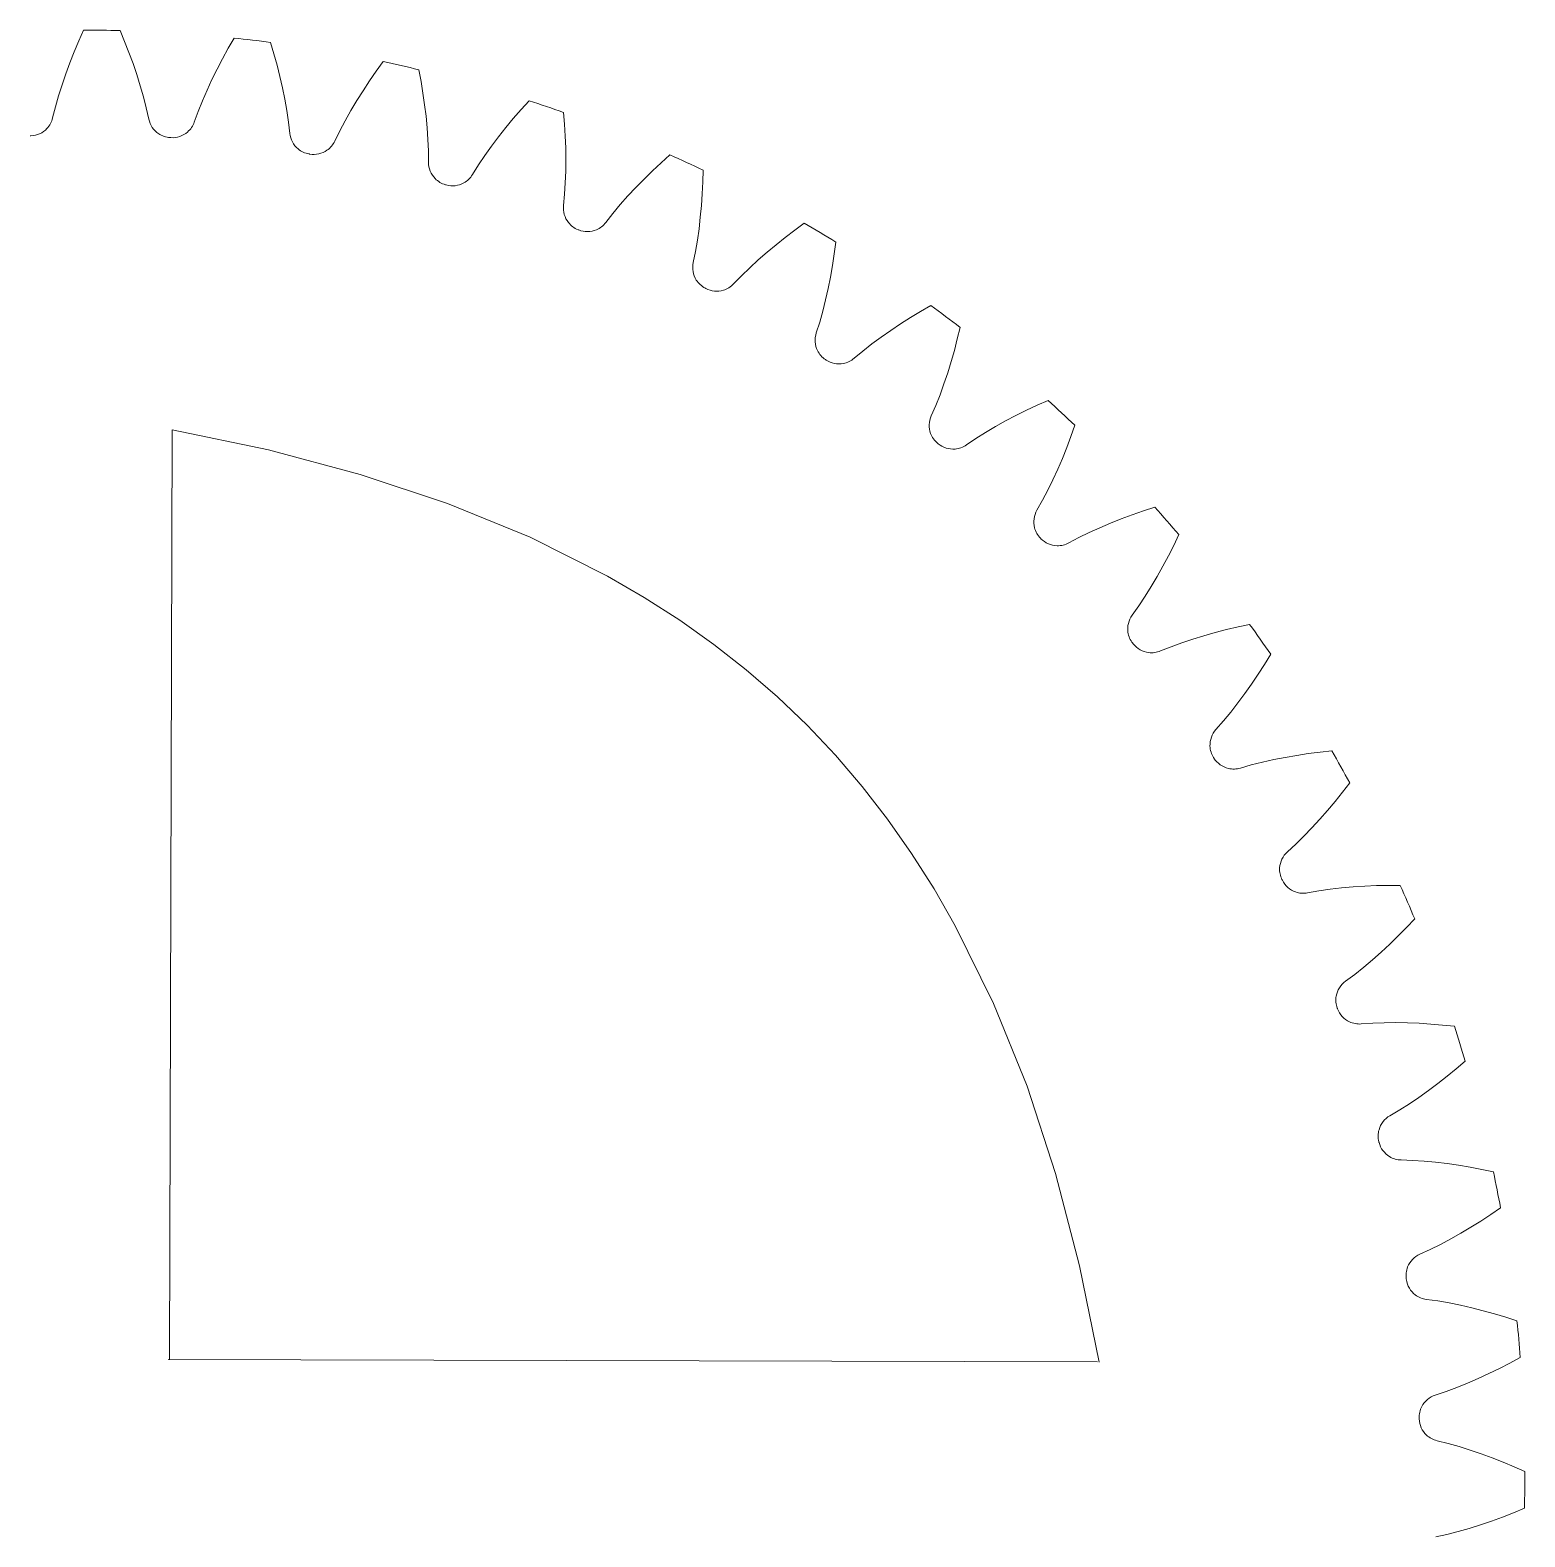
# Model space of a CAD drawing. Extents: x -180 to 228, y -304 to -8.
# Drawn here: x -119 to -67.6, y -118.4 to -66.6 of the extents above; entities that cross this region are included whole.
import ezdxf

# ---------------------------------------------------------------- set-up
doc = ezdxf.new("R2010")
doc.units = 0
doc.header["$MEASUREMENT"] = 0
doc.layers.add('Layer 1', color=7, linetype='Continuous')

# ---------------------------------------------------------------- blocks, each defined once
blk = doc.blocks.new('block 754')
at = {"layer": 'Layer 1', "color": 7, "lineweight": 9, "true_color": 0xffffff}
blk.add_lwpolyline([(-114.104, -80.386), (-110.792, -81.073), (-107.634, -81.914), (-104.634, -82.913), (-101.8, -84.075), (-99.139, -85.411), (-97.876, -86.146), (-96.659, -86.927), (-95.491, -87.756), (-94.371, -88.634), (-93.301, -89.561), (-92.28, -90.537), (-91.31, -91.563), (-90.389, -92.639), (-89.518, -93.764), (-88.695, -94.938), (-87.92, -96.159), (-87.192, -97.427), (-85.872, -100.096), (-84.724, -102.939), (-83.741, -105.945), (-82.916, -109.109), (-82.246, -112.427)], dxfattribs=at)
blk = doc.blocks.new('block 755')
at = {"layer": 'Layer 1', "color": 7, "lineweight": 9, "true_color": 0xffffff}
blk.add_lwpolyline([(-82.299, -112.415), (-114.24, -112.336)], dxfattribs=at)
blk = doc.blocks.new('block 756')
at = {"layer": 'Layer 1', "color": 7, "lineweight": 9, "true_color": 0xffffff}
blk.add_lwpolyline([(-114.186, -112.324), (-114.104, -80.386)], dxfattribs=at)
blk = doc.blocks.new('block 757')
at = {"layer": 'Layer 1', "color": 7, "lineweight": 9, "true_color": 0xffffff}
blk.add_open_spline([(-71.688, -109.589), (-71.689, -109.58), (-71.691, -109.571), (-71.692, -109.563)], degree=3, dxfattribs=at)
blk = doc.blocks.new('block 758')
at = {"layer": 'Layer 1', "color": 7, "lineweight": 9, "true_color": 0xffffff}
blk.add_open_spline([(-71.223, -108.716), (-71.318, -108.758), (-71.404, -108.818), (-71.476, -108.893), (-71.549, -108.968), (-71.606, -109.056), (-71.644, -109.153), (-71.67, -109.218), (-71.687, -109.285), (-71.695, -109.355), (-71.703, -109.424), (-71.702, -109.494), (-71.692, -109.563)], degree=3, knots=[0, 0, 0, 0, 1, 1, 1, 2, 2, 2, 3, 3, 3, 4, 4, 4, 4], dxfattribs=at)
blk = doc.blocks.new('block 759')
at = {"layer": 'Layer 1', "color": 7, "lineweight": 9, "true_color": 0xffffff}
blk.add_lwpolyline([(-71.223, -108.716), (-70.866, -108.552), (-70.513, -108.377), (-70.162, -108.191), (-69.814, -107.994), (-69.469, -107.788), (-69.127, -107.574), (-68.788, -107.351), (-68.452, -107.119)], dxfattribs=at)
blk = doc.blocks.new('block 760')
at = {"layer": 'Layer 1', "color": 7, "lineweight": 9, "true_color": 0xffffff}
blk.add_open_spline([(-68.452, -107.119), (-68.529, -106.708), (-68.61, -106.297), (-68.697, -105.888)], degree=3, dxfattribs=at)
blk = doc.blocks.new('block 761')
at = {"layer": 'Layer 1', "color": 7, "lineweight": 9, "true_color": 0xffffff}
blk.add_lwpolyline([(-71.869, -105.475), (-71.476, -105.489), (-71.082, -105.516), (-70.687, -105.554), (-70.291, -105.602), (-69.893, -105.659), (-69.495, -105.727), (-69.097, -105.803), (-68.697, -105.888)], dxfattribs=at)
blk = doc.blocks.new('block 762')
at = {"layer": 'Layer 1', "color": 7, "lineweight": 9, "true_color": 0xffffff}
blk.add_open_spline([(-72.626, -104.873), (-72.601, -104.973), (-72.556, -105.068), (-72.494, -105.152), (-72.432, -105.235), (-72.354, -105.306), (-72.265, -105.36), (-72.205, -105.396), (-72.141, -105.424), (-72.074, -105.443), (-72.007, -105.463), (-71.938, -105.473), (-71.869, -105.475)], degree=3, knots=[0, 0, 0, 0, 1, 1, 1, 2, 2, 2, 3, 3, 3, 4, 4, 4, 4], dxfattribs=at)
blk = doc.blocks.new('block 763')
at = {"layer": 'Layer 1', "color": 7, "lineweight": 9, "true_color": 0xffffff}
blk.add_open_spline([(-72.626, -104.873), (-72.628, -104.864), (-72.63, -104.856), (-72.633, -104.847)], degree=3, dxfattribs=at)
blk = doc.blocks.new('block 764')
at = {"layer": 'Layer 1', "color": 7, "lineweight": 9, "true_color": 0xffffff}
blk.add_open_spline([(-72.255, -103.956), (-72.345, -104.008), (-72.424, -104.077), (-72.488, -104.159), (-72.552, -104.241), (-72.6, -104.335), (-72.628, -104.435), (-72.647, -104.502), (-72.656, -104.571), (-72.657, -104.641), (-72.658, -104.71), (-72.65, -104.78), (-72.633, -104.847)], degree=3, knots=[0, 0, 0, 0, 1, 1, 1, 2, 2, 2, 3, 3, 3, 4, 4, 4, 4], dxfattribs=at)
blk = doc.blocks.new('block 765')
at = {"layer": 'Layer 1', "color": 7, "lineweight": 9, "true_color": 0xffffff}
blk.add_lwpolyline([(-72.255, -103.956), (-71.917, -103.756), (-71.584, -103.545), (-71.254, -103.323), (-70.929, -103.091), (-70.608, -102.85), (-70.29, -102.601), (-69.976, -102.344), (-69.666, -102.078)], dxfattribs=at)
blk = doc.blocks.new('block 766')
at = {"layer": 'Layer 1', "color": 7, "lineweight": 9, "true_color": 0xffffff}
blk.add_open_spline([(-69.666, -102.078), (-69.785, -101.677), (-69.909, -101.278), (-70.039, -100.88)], degree=3, dxfattribs=at)
blk = doc.blocks.new('block 767')
at = {"layer": 'Layer 1', "color": 7, "lineweight": 9, "true_color": 0xffffff}
blk.add_lwpolyline([(-73.236, -100.8), (-72.844, -100.774), (-72.45, -100.759), (-72.052, -100.755), (-71.653, -100.761), (-71.252, -100.777), (-70.849, -100.803), (-70.445, -100.837), (-70.039, -100.88)], dxfattribs=at)
blk = doc.blocks.new('block 768')
at = {"layer": 'Layer 1', "color": 7, "lineweight": 9, "true_color": 0xffffff}
blk.add_open_spline([(-74.052, -100.281), (-74.016, -100.378), (-73.961, -100.468), (-73.891, -100.544), (-73.821, -100.621), (-73.736, -100.683), (-73.642, -100.727), (-73.579, -100.757), (-73.512, -100.778), (-73.444, -100.79), (-73.375, -100.803), (-73.305, -100.806), (-73.236, -100.8)], degree=3, knots=[0, 0, 0, 0, 1, 1, 1, 2, 2, 2, 3, 3, 3, 4, 4, 4, 4], dxfattribs=at)
blk = doc.blocks.new('block 769')
at = {"layer": 'Layer 1', "color": 7, "lineweight": 9, "true_color": 0xffffff}
blk.add_open_spline([(-74.052, -100.281), (-74.055, -100.272), (-74.058, -100.264), (-74.061, -100.256)], degree=3, dxfattribs=at)
blk = doc.blocks.new('block 770')
at = {"layer": 'Layer 1', "color": 7, "lineweight": 9, "true_color": 0xffffff}
blk.add_open_spline([(-73.778, -99.33), (-73.863, -99.391), (-73.935, -99.468), (-73.99, -99.556), (-74.045, -99.644), (-74.082, -99.743), (-74.099, -99.845), (-74.111, -99.914), (-74.114, -99.984), (-74.107, -100.053), (-74.101, -100.122), (-74.085, -100.191), (-74.061, -100.256)], degree=3, knots=[0, 0, 0, 0, 1, 1, 1, 2, 2, 2, 3, 3, 3, 4, 4, 4, 4], dxfattribs=at)
blk = doc.blocks.new('block 771')
at = {"layer": 'Layer 1', "color": 7, "lineweight": 9, "true_color": 0xffffff}
blk.add_lwpolyline([(-73.778, -99.33), (-73.464, -99.096), (-73.154, -98.851), (-72.85, -98.596), (-72.551, -98.331), (-72.256, -98.058), (-71.966, -97.777), (-71.681, -97.489), (-71.4, -97.192)], dxfattribs=at)
blk = doc.blocks.new('block 772')
at = {"layer": 'Layer 1', "color": 7, "lineweight": 9, "true_color": 0xffffff}
blk.add_open_spline([(-71.4, -97.192), (-71.561, -96.806), (-71.726, -96.421), (-71.896, -96.039)], degree=3, dxfattribs=at)
blk = doc.blocks.new('block 773')
at = {"layer": 'Layer 1', "color": 7, "lineweight": 9, "true_color": 0xffffff}
blk.add_lwpolyline([(-75.084, -96.294), (-74.697, -96.227), (-74.306, -96.171), (-73.912, -96.126), (-73.514, -96.09), (-73.113, -96.064), (-72.71, -96.047), (-72.304, -96.039), (-71.896, -96.039)], dxfattribs=at)
blk = doc.blocks.new('block 774')
at = {"layer": 'Layer 1', "color": 7, "lineweight": 9, "true_color": 0xffffff}
blk.add_open_spline([(-75.95, -95.863), (-75.904, -95.956), (-75.84, -96.039), (-75.762, -96.108), (-75.684, -96.177), (-75.594, -96.23), (-75.495, -96.264), (-75.43, -96.287), (-75.361, -96.301), (-75.292, -96.306), (-75.222, -96.311), (-75.152, -96.307), (-75.084, -96.294)], degree=3, knots=[0, 0, 0, 0, 1, 1, 1, 2, 2, 2, 3, 3, 3, 4, 4, 4, 4], dxfattribs=at)
blk = doc.blocks.new('block 775')
at = {"layer": 'Layer 1', "color": 7, "lineweight": 9, "true_color": 0xffffff}
blk.add_open_spline([(-75.95, -95.863), (-75.954, -95.855), (-75.958, -95.847), (-75.962, -95.839)], degree=3, dxfattribs=at)
blk = doc.blocks.new('block 776')
at = {"layer": 'Layer 1', "color": 7, "lineweight": 9, "true_color": 0xffffff}
blk.add_open_spline([(-75.777, -94.889), (-75.855, -94.958), (-75.918, -95.042), (-75.964, -95.136), (-76.009, -95.229), (-76.036, -95.331), (-76.043, -95.435), (-76.047, -95.504), (-76.042, -95.574), (-76.029, -95.642), (-76.015, -95.71), (-75.993, -95.777), (-75.962, -95.839)], degree=3, knots=[0, 0, 0, 0, 1, 1, 1, 2, 2, 2, 3, 3, 3, 4, 4, 4, 4], dxfattribs=at)
blk = doc.blocks.new('block 777')
at = {"layer": 'Layer 1', "color": 7, "lineweight": 9, "true_color": 0xffffff}
blk.add_lwpolyline([(-75.777, -94.889), (-75.489, -94.623), (-75.207, -94.347), (-74.931, -94.061), (-74.661, -93.767), (-74.396, -93.465), (-74.137, -93.155), (-73.884, -92.838), (-73.636, -92.514)], dxfattribs=at)
blk = doc.blocks.new('block 778')
at = {"layer": 'Layer 1', "color": 7, "lineweight": 9, "true_color": 0xffffff}
blk.add_open_spline([(-73.636, -92.514), (-73.836, -92.146), (-74.04, -91.781), (-74.249, -91.419)], degree=3, dxfattribs=at)
blk = doc.blocks.new('block 779')
at = {"layer": 'Layer 1', "color": 7, "lineweight": 9, "true_color": 0xffffff}
blk.add_lwpolyline([(-77.393, -92.006), (-77.016, -91.899), (-76.633, -91.802), (-76.245, -91.716), (-75.853, -91.639), (-75.457, -91.571), (-75.058, -91.512), (-74.655, -91.462), (-74.249, -91.419)], dxfattribs=at)
blk = doc.blocks.new('block 780')
at = {"layer": 'Layer 1', "color": 7, "lineweight": 9, "true_color": 0xffffff}
blk.add_open_spline([(-78.3, -91.667), (-78.244, -91.755), (-78.172, -91.832), (-78.087, -91.892), (-78.002, -91.952), (-77.907, -91.995), (-77.805, -92.019), (-77.738, -92.035), (-77.668, -92.042), (-77.598, -92.04), (-77.529, -92.037), (-77.46, -92.026), (-77.393, -92.006)], degree=3, knots=[0, 0, 0, 0, 1, 1, 1, 2, 2, 2, 3, 3, 3, 4, 4, 4, 4], dxfattribs=at)
blk = doc.blocks.new('block 781')
at = {"layer": 'Layer 1', "color": 7, "lineweight": 9, "true_color": 0xffffff}
blk.add_open_spline([(-78.3, -91.667), (-78.304, -91.66), (-78.309, -91.653), (-78.314, -91.645)], degree=3, dxfattribs=at)
blk = doc.blocks.new('block 782')
at = {"layer": 'Layer 1', "color": 7, "lineweight": 9, "true_color": 0xffffff}
blk.add_open_spline([(-78.23, -90.681), (-78.299, -90.758), (-78.354, -90.848), (-78.389, -90.946), (-78.425, -91.044), (-78.441, -91.148), (-78.436, -91.251), (-78.434, -91.321), (-78.422, -91.39), (-78.401, -91.456), (-78.38, -91.523), (-78.351, -91.586), (-78.314, -91.645)], degree=3, knots=[0, 0, 0, 0, 1, 1, 1, 2, 2, 2, 3, 3, 3, 4, 4, 4, 4], dxfattribs=at)
blk = doc.blocks.new('block 783')
at = {"layer": 'Layer 1', "color": 7, "lineweight": 9, "true_color": 0xffffff}
blk.add_lwpolyline([(-78.23, -90.681), (-77.97, -90.386), (-77.719, -90.082), (-77.474, -89.769), (-77.236, -89.449), (-77.005, -89.12), (-76.78, -88.785), (-76.561, -88.443), (-76.348, -88.095)], dxfattribs=at)
blk = doc.blocks.new('block 784')
at = {"layer": 'Layer 1', "color": 7, "lineweight": 9, "true_color": 0xffffff}
blk.add_open_spline([(-76.348, -88.095), (-76.585, -87.751), (-76.827, -87.409), (-77.073, -87.07)], degree=3, dxfattribs=at)
blk = doc.blocks.new('block 785')
at = {"layer": 'Layer 1', "color": 7, "lineweight": 9, "true_color": 0xffffff}
blk.add_lwpolyline([(-80.138, -87.983), (-79.774, -87.836), (-79.403, -87.701), (-79.026, -87.574), (-78.645, -87.457), (-78.258, -87.348), (-77.867, -87.248), (-77.472, -87.155), (-77.073, -87.07)], dxfattribs=at)
blk = doc.blocks.new('block 786')
at = {"layer": 'Layer 1', "color": 7, "lineweight": 9, "true_color": 0xffffff}
blk.add_open_spline([(-81.075, -87.741), (-81.01, -87.822), (-80.931, -87.891), (-80.84, -87.942), (-80.749, -87.993), (-80.65, -88.026), (-80.546, -88.039), (-80.477, -88.047), (-80.407, -88.047), (-80.338, -88.038), (-80.27, -88.028), (-80.202, -88.01), (-80.138, -87.983)], degree=3, knots=[0, 0, 0, 0, 1, 1, 1, 2, 2, 2, 3, 3, 3, 4, 4, 4, 4], dxfattribs=at)
blk = doc.blocks.new('block 787')
at = {"layer": 'Layer 1', "color": 7, "lineweight": 9, "true_color": 0xffffff}
blk.add_open_spline([(-81.075, -87.741), (-81.08, -87.734), (-81.086, -87.727), (-81.091, -87.72)], degree=3, dxfattribs=at)
blk = doc.blocks.new('block 788')
at = {"layer": 'Layer 1', "color": 7, "lineweight": 9, "true_color": 0xffffff}
blk.add_open_spline([(-81.108, -86.753), (-81.17, -86.836), (-81.214, -86.932), (-81.239, -87.033), (-81.264, -87.134), (-81.269, -87.238), (-81.254, -87.341), (-81.244, -87.41), (-81.225, -87.478), (-81.198, -87.541), (-81.17, -87.605), (-81.134, -87.665), (-81.091, -87.72)], degree=3, knots=[0, 0, 0, 0, 1, 1, 1, 2, 2, 2, 3, 3, 3, 4, 4, 4, 4], dxfattribs=at)
blk = doc.blocks.new('block 789')
at = {"layer": 'Layer 1', "color": 7, "lineweight": 9, "true_color": 0xffffff}
blk.add_lwpolyline([(-81.108, -86.753), (-80.881, -86.432), (-80.663, -86.104), (-80.452, -85.767), (-80.249, -85.423), (-80.053, -85.072), (-79.864, -84.715), (-79.682, -84.353), (-79.507, -83.984)], dxfattribs=at)
blk = doc.blocks.new('block 790')
at = {"layer": 'Layer 1', "color": 7, "lineweight": 9, "true_color": 0xffffff}
blk.add_open_spline([(-79.507, -83.984), (-79.779, -83.666), (-80.055, -83.352), (-80.335, -83.041)], degree=3, dxfattribs=at)
blk = doc.blocks.new('block 791')
at = {"layer": 'Layer 1', "color": 7, "lineweight": 9, "true_color": 0xffffff}
blk.add_lwpolyline([(-83.288, -84.268), (-82.941, -84.085), (-82.587, -83.911), (-82.225, -83.746), (-81.858, -83.589), (-81.485, -83.441), (-81.107, -83.3), (-80.723, -83.167), (-80.335, -83.041)], dxfattribs=at)
blk = doc.blocks.new('block 792')
at = {"layer": 'Layer 1', "color": 7, "lineweight": 9, "true_color": 0xffffff}
blk.add_open_spline([(-84.245, -84.126), (-84.173, -84.2), (-84.086, -84.26), (-83.991, -84.301), (-83.895, -84.343), (-83.793, -84.365), (-83.689, -84.367), (-83.619, -84.368), (-83.549, -84.361), (-83.482, -84.344), (-83.414, -84.327), (-83.349, -84.302), (-83.288, -84.268)], degree=3, knots=[0, 0, 0, 0, 1, 1, 1, 2, 2, 2, 3, 3, 3, 4, 4, 4, 4], dxfattribs=at)
blk = doc.blocks.new('block 793')
at = {"layer": 'Layer 1', "color": 7, "lineweight": 9, "true_color": 0xffffff}
blk.add_open_spline([(-84.245, -84.126), (-84.251, -84.119), (-84.257, -84.113), (-84.263, -84.107)], degree=3, dxfattribs=at)
blk = doc.blocks.new('block 794')
at = {"layer": 'Layer 1', "color": 7, "lineweight": 9, "true_color": 0xffffff}
blk.add_open_spline([(-84.382, -83.146), (-84.434, -83.236), (-84.468, -83.335), (-84.483, -83.439), (-84.497, -83.542), (-84.491, -83.646), (-84.465, -83.747), (-84.448, -83.815), (-84.422, -83.88), (-84.388, -83.94), (-84.354, -84.001), (-84.312, -84.057), (-84.263, -84.107)], degree=3, knots=[0, 0, 0, 0, 1, 1, 1, 2, 2, 2, 3, 3, 3, 4, 4, 4, 4], dxfattribs=at)
blk = doc.blocks.new('block 795')
at = {"layer": 'Layer 1', "color": 7, "lineweight": 9, "true_color": 0xffffff}
blk.add_lwpolyline([(-84.382, -83.146), (-84.189, -82.804), (-84.006, -82.454), (-83.832, -82.097), (-83.666, -81.734), (-83.508, -81.365), (-83.358, -80.99), (-83.215, -80.611), (-83.079, -80.226)], dxfattribs=at)
blk = doc.blocks.new('block 796')
at = {"layer": 'Layer 1', "color": 7, "lineweight": 9, "true_color": 0xffffff}
blk.add_open_spline([(-83.079, -80.226), (-83.382, -79.938), (-83.69, -79.654), (-84.001, -79.374)], degree=3, dxfattribs=at)
blk = doc.blocks.new('block 797')
at = {"layer": 'Layer 1', "color": 7, "lineweight": 9, "true_color": 0xffffff}
blk.add_lwpolyline([(-86.809, -80.904), (-86.483, -80.685), (-86.149, -80.475), (-85.807, -80.273), (-85.458, -80.079), (-85.103, -79.892), (-84.741, -79.712), (-84.374, -79.54), (-84.001, -79.374)], dxfattribs=at)
blk = doc.blocks.new('block 798')
at = {"layer": 'Layer 1', "color": 7, "lineweight": 9, "true_color": 0xffffff}
blk.add_open_spline([(-87.776, -80.862), (-87.696, -80.928), (-87.604, -80.978), (-87.505, -81.01), (-87.405, -81.041), (-87.301, -81.052), (-87.197, -81.043), (-87.128, -81.038), (-87.06, -81.023), (-86.994, -80.999), (-86.929, -80.975), (-86.867, -80.943), (-86.809, -80.904)], degree=3, knots=[0, 0, 0, 0, 1, 1, 1, 2, 2, 2, 3, 3, 3, 4, 4, 4, 4], dxfattribs=at)
blk = doc.blocks.new('block 799')
at = {"layer": 'Layer 1', "color": 7, "lineweight": 9, "true_color": 0xffffff}
blk.add_open_spline([(-87.776, -80.862), (-87.783, -80.856), (-87.79, -80.851), (-87.796, -80.845)], degree=3, dxfattribs=at)
blk = doc.blocks.new('block 800')
at = {"layer": 'Layer 1', "color": 7, "lineweight": 9, "true_color": 0xffffff}
blk.add_open_spline([(-88.014, -79.902), (-88.057, -79.997), (-88.081, -80.099), (-88.084, -80.203), (-88.088, -80.307), (-88.071, -80.411), (-88.035, -80.508), (-88.011, -80.574), (-87.978, -80.636), (-87.938, -80.692), (-87.897, -80.749), (-87.85, -80.8), (-87.796, -80.845)], degree=3, knots=[0, 0, 0, 0, 1, 1, 1, 2, 2, 2, 3, 3, 3, 4, 4, 4, 4], dxfattribs=at)
blk = doc.blocks.new('block 801')
at = {"layer": 'Layer 1', "color": 7, "lineweight": 9, "true_color": 0xffffff}
blk.add_lwpolyline([(-88.014, -79.902), (-87.859, -79.542), (-87.713, -79.175), (-87.577, -78.802), (-87.45, -78.423), (-87.332, -78.039), (-87.221, -77.651), (-87.119, -77.258), (-87.024, -76.861)], dxfattribs=at)
blk = doc.blocks.new('block 802')
at = {"layer": 'Layer 1', "color": 7, "lineweight": 9, "true_color": 0xffffff}
blk.add_open_spline([(-87.024, -76.861), (-87.356, -76.607), (-87.691, -76.356), (-88.03, -76.11)], degree=3, dxfattribs=at)
blk = doc.blocks.new('block 803')
at = {"layer": 'Layer 1', "color": 7, "lineweight": 9, "true_color": 0xffffff}
blk.add_lwpolyline([(-90.663, -77.925), (-90.362, -77.674), (-90.051, -77.43), (-89.732, -77.193), (-89.405, -76.964), (-89.071, -76.741), (-88.731, -76.525), (-88.383, -76.314), (-88.03, -76.11)], dxfattribs=at)
blk = doc.blocks.new('block 804')
at = {"layer": 'Layer 1', "color": 7, "lineweight": 9, "true_color": 0xffffff}
blk.add_open_spline([(-91.629, -77.985), (-91.542, -78.043), (-91.445, -78.083), (-91.343, -78.104), (-91.241, -78.124), (-91.136, -78.125), (-91.034, -78.105), (-90.966, -78.092), (-90.899, -78.07), (-90.837, -78.04), (-90.774, -78.009), (-90.716, -77.971), (-90.663, -77.925)], degree=3, knots=[0, 0, 0, 0, 1, 1, 1, 2, 2, 2, 3, 3, 3, 4, 4, 4, 4], dxfattribs=at)
blk = doc.blocks.new('block 805')
at = {"layer": 'Layer 1', "color": 7, "lineweight": 9, "true_color": 0xffffff}
blk.add_open_spline([(-91.629, -77.985), (-91.636, -77.98), (-91.643, -77.975), (-91.651, -77.97)], degree=3, dxfattribs=at)
blk = doc.blocks.new('block 806')
at = {"layer": 'Layer 1', "color": 7, "lineweight": 9, "true_color": 0xffffff}
blk.add_open_spline([(-91.966, -77.055), (-91.998, -77.154), (-92.011, -77.258), (-92.004, -77.362), (-91.997, -77.466), (-91.969, -77.567), (-91.923, -77.66), (-91.892, -77.723), (-91.853, -77.781), (-91.807, -77.833), (-91.761, -77.885), (-91.709, -77.932), (-91.651, -77.97)], degree=3, knots=[0, 0, 0, 0, 1, 1, 1, 2, 2, 2, 3, 3, 3, 4, 4, 4, 4], dxfattribs=at)
blk = doc.blocks.new('block 807')
at = {"layer": 'Layer 1', "color": 7, "lineweight": 9, "true_color": 0xffffff}
blk.add_lwpolyline([(-91.966, -77.055), (-91.849, -76.681), (-91.743, -76.3), (-91.647, -75.915), (-91.56, -75.525), (-91.482, -75.131), (-91.413, -74.734), (-91.352, -74.332), (-91.299, -73.928)], dxfattribs=at)
blk = doc.blocks.new('block 808')
at = {"layer": 'Layer 1', "color": 7, "lineweight": 9, "true_color": 0xffffff}
blk.add_open_spline([(-91.299, -73.928), (-91.656, -73.709), (-92.015, -73.495), (-92.378, -73.286)], degree=3, dxfattribs=at)
blk = doc.blocks.new('block 809')
at = {"layer": 'Layer 1', "color": 7, "lineweight": 9, "true_color": 0xffffff}
blk.add_lwpolyline([(-94.807, -75.366), (-94.533, -75.085), (-94.25, -74.81), (-93.958, -74.541), (-93.657, -74.279), (-93.348, -74.022), (-93.031, -73.771), (-92.708, -73.526), (-92.378, -73.286)], dxfattribs=at)
blk = doc.blocks.new('block 810')
at = {"layer": 'Layer 1', "color": 7, "lineweight": 9, "true_color": 0xffffff}
blk.add_open_spline([(-95.761, -75.526), (-95.669, -75.575), (-95.568, -75.605), (-95.465, -75.615), (-95.361, -75.624), (-95.257, -75.614), (-95.157, -75.584), (-95.091, -75.564), (-95.027, -75.535), (-94.968, -75.498), (-94.909, -75.461), (-94.855, -75.417), (-94.807, -75.366)], degree=3, knots=[0, 0, 0, 0, 1, 1, 1, 2, 2, 2, 3, 3, 3, 4, 4, 4, 4], dxfattribs=at)
blk = doc.blocks.new('block 811')
at = {"layer": 'Layer 1', "color": 7, "lineweight": 9, "true_color": 0xffffff}
blk.add_open_spline([(-95.761, -75.526), (-95.769, -75.522), (-95.777, -75.518), (-95.784, -75.514)], degree=3, dxfattribs=at)
blk = doc.blocks.new('block 812')
at = {"layer": 'Layer 1', "color": 7, "lineweight": 9, "true_color": 0xffffff}
blk.add_open_spline([(-96.194, -74.637), (-96.216, -74.739), (-96.218, -74.844), (-96.199, -74.946), (-96.181, -75.049), (-96.143, -75.147), (-96.088, -75.235), (-96.05, -75.293), (-96.006, -75.347), (-95.954, -75.394), (-95.903, -75.441), (-95.846, -75.482), (-95.784, -75.514)], degree=3, knots=[0, 0, 0, 0, 1, 1, 1, 2, 2, 2, 3, 3, 3, 4, 4, 4, 4], dxfattribs=at)
blk = doc.blocks.new('block 813')
at = {"layer": 'Layer 1', "color": 7, "lineweight": 9, "true_color": 0xffffff}
blk.add_lwpolyline([(-96.194, -74.637), (-96.116, -74.252), (-96.051, -73.863), (-95.995, -73.47), (-95.95, -73.073), (-95.913, -72.673), (-95.886, -72.27), (-95.867, -71.865), (-95.857, -71.457)], dxfattribs=at)
blk = doc.blocks.new('block 814')
at = {"layer": 'Layer 1', "color": 7, "lineweight": 9, "true_color": 0xffffff}
blk.add_open_spline([(-95.857, -71.457), (-96.235, -71.277), (-96.615, -71.102), (-96.997, -70.932)], degree=3, dxfattribs=at)
blk = doc.blocks.new('block 815')
at = {"layer": 'Layer 1', "color": 7, "lineweight": 9, "true_color": 0xffffff}
blk.add_lwpolyline([(-99.195, -73.254), (-98.953, -72.946), (-98.7, -72.643), (-98.437, -72.345), (-98.165, -72.052), (-97.885, -71.765), (-97.597, -71.482), (-97.3, -71.205), (-96.997, -70.932)], dxfattribs=at)
blk = doc.blocks.new('block 816')
at = {"layer": 'Layer 1', "color": 7, "lineweight": 9, "true_color": 0xffffff}
blk.add_open_spline([(-100.128, -73.513), (-100.031, -73.552), (-99.928, -73.571), (-99.824, -73.57), (-99.72, -73.569), (-99.617, -73.548), (-99.521, -73.507), (-99.457, -73.48), (-99.397, -73.445), (-99.342, -73.402), (-99.287, -73.359), (-99.238, -73.31), (-99.195, -73.254)], degree=3, knots=[0, 0, 0, 0, 1, 1, 1, 2, 2, 2, 3, 3, 3, 4, 4, 4, 4], dxfattribs=at)
blk = doc.blocks.new('block 817')
at = {"layer": 'Layer 1', "color": 7, "lineweight": 9, "true_color": 0xffffff}
blk.add_open_spline([(-100.128, -73.513), (-100.136, -73.51), (-100.144, -73.507), (-100.152, -73.504)], degree=3, dxfattribs=at)
blk = doc.blocks.new('block 818')
at = {"layer": 'Layer 1', "color": 7, "lineweight": 9, "true_color": 0xffffff}
blk.add_open_spline([(-100.651, -72.674), (-100.662, -72.778), (-100.653, -72.882), (-100.624, -72.982), (-100.596, -73.082), (-100.548, -73.176), (-100.483, -73.257), (-100.44, -73.312), (-100.39, -73.361), (-100.334, -73.402), (-100.278, -73.444), (-100.217, -73.478), (-100.152, -73.504)], degree=3, knots=[0, 0, 0, 0, 1, 1, 1, 2, 2, 2, 3, 3, 3, 4, 4, 4, 4], dxfattribs=at)
blk = doc.blocks.new('block 819')
at = {"layer": 'Layer 1', "color": 7, "lineweight": 9, "true_color": 0xffffff}
blk.add_lwpolyline([(-100.651, -72.674), (-100.614, -72.283), (-100.589, -71.889), (-100.575, -71.492), (-100.572, -71.093), (-100.577, -70.692), (-100.592, -70.288), (-100.616, -69.883), (-100.648, -69.476)], dxfattribs=at)
blk = doc.blocks.new('block 820')
at = {"layer": 'Layer 1', "color": 7, "lineweight": 9, "true_color": 0xffffff}
blk.add_open_spline([(-100.648, -69.476), (-101.043, -69.337), (-101.439, -69.202), (-101.837, -69.073)], degree=3, dxfattribs=at)
blk = doc.blocks.new('block 821')
at = {"layer": 'Layer 1', "color": 7, "lineweight": 9, "true_color": 0xffffff}
blk.add_lwpolyline([(-103.781, -71.613), (-103.572, -71.28), (-103.352, -70.952), (-103.122, -70.629), (-102.882, -70.31), (-102.633, -69.995), (-102.376, -69.683), (-102.11, -69.376), (-101.837, -69.073)], dxfattribs=at)
blk = doc.blocks.new('block 822')
at = {"layer": 'Layer 1', "color": 7, "lineweight": 9, "true_color": 0xffffff}
blk.add_open_spline([(-104.681, -71.968), (-104.581, -71.996), (-104.476, -72.004), (-104.373, -71.992), (-104.27, -71.981), (-104.169, -71.949), (-104.078, -71.898), (-104.017, -71.865), (-103.961, -71.823), (-103.911, -71.775), (-103.861, -71.727), (-103.817, -71.672), (-103.781, -71.613)], degree=3, knots=[0, 0, 0, 0, 1, 1, 1, 2, 2, 2, 3, 3, 3, 4, 4, 4, 4], dxfattribs=at)
blk = doc.blocks.new('block 823')
at = {"layer": 'Layer 1', "color": 7, "lineweight": 9, "true_color": 0xffffff}
blk.add_open_spline([(-104.681, -71.968), (-104.689, -71.965), (-104.698, -71.963), (-104.706, -71.961)], degree=3, dxfattribs=at)
blk = doc.blocks.new('block 824')
at = {"layer": 'Layer 1', "color": 7, "lineweight": 9, "true_color": 0xffffff}
blk.add_open_spline([(-105.289, -71.188), (-105.289, -71.292), (-105.269, -71.395), (-105.23, -71.491), (-105.191, -71.588), (-105.134, -71.676), (-105.061, -71.75), (-105.012, -71.8), (-104.957, -71.843), (-104.897, -71.879), (-104.838, -71.914), (-104.773, -71.942), (-104.706, -71.961)], degree=3, knots=[0, 0, 0, 0, 1, 1, 1, 2, 2, 2, 3, 3, 3, 4, 4, 4, 4], dxfattribs=at)
blk = doc.blocks.new('block 825')
at = {"layer": 'Layer 1', "color": 7, "lineweight": 9, "true_color": 0xffffff}
blk.add_lwpolyline([(-105.289, -71.188), (-105.293, -70.795), (-105.31, -70.401), (-105.337, -70.005), (-105.375, -69.607), (-105.423, -69.209), (-105.48, -68.809), (-105.546, -68.408), (-105.621, -68.007)], dxfattribs=at)
blk = doc.blocks.new('block 826')
at = {"layer": 'Layer 1', "color": 7, "lineweight": 9, "true_color": 0xffffff}
blk.add_open_spline([(-105.621, -68.007), (-106.028, -67.91), (-106.436, -67.817), (-106.845, -67.73)], degree=3, dxfattribs=at)
blk = doc.blocks.new('block 827')
at = {"layer": 'Layer 1', "color": 7, "lineweight": 9, "true_color": 0xffffff}
blk.add_lwpolyline([(-108.513, -70.459), (-108.34, -70.107), (-108.155, -69.758), (-107.96, -69.412), (-107.755, -69.07), (-107.54, -68.73), (-107.317, -68.394), (-107.085, -68.06), (-106.845, -67.73)], dxfattribs=at)
blk = doc.blocks.new('block 828')
at = {"layer": 'Layer 1', "color": 7, "lineweight": 9, "true_color": 0xffffff}
blk.add_open_spline([(-109.371, -70.907), (-109.268, -70.924), (-109.163, -70.922), (-109.062, -70.899), (-108.96, -70.876), (-108.864, -70.834), (-108.779, -70.775), (-108.722, -70.735), (-108.67, -70.688), (-108.625, -70.634), (-108.58, -70.581), (-108.542, -70.522), (-108.513, -70.459)], degree=3, knots=[0, 0, 0, 0, 1, 1, 1, 2, 2, 2, 3, 3, 3, 4, 4, 4, 4], dxfattribs=at)
blk = doc.blocks.new('block 829')
at = {"layer": 'Layer 1', "color": 7, "lineweight": 9, "true_color": 0xffffff}
blk.add_open_spline([(-109.371, -70.907), (-109.379, -70.905), (-109.388, -70.904), (-109.397, -70.902)], degree=3, dxfattribs=at)
blk = doc.blocks.new('block 830')
at = {"layer": 'Layer 1', "color": 7, "lineweight": 9, "true_color": 0xffffff}
blk.add_open_spline([(-110.057, -70.195), (-110.046, -70.298), (-110.016, -70.399), (-109.967, -70.49), (-109.918, -70.582), (-109.852, -70.664), (-109.772, -70.73), (-109.718, -70.774), (-109.659, -70.812), (-109.595, -70.841), (-109.532, -70.87), (-109.465, -70.89), (-109.397, -70.902)], degree=3, knots=[0, 0, 0, 0, 1, 1, 1, 2, 2, 2, 3, 3, 3, 4, 4, 4, 4], dxfattribs=at)
blk = doc.blocks.new('block 831')
at = {"layer": 'Layer 1', "color": 7, "lineweight": 9, "true_color": 0xffffff}
blk.add_lwpolyline([(-110.057, -70.195), (-110.102, -69.805), (-110.16, -69.414), (-110.229, -69.023), (-110.308, -68.632), (-110.397, -68.24), (-110.496, -67.849), (-110.603, -67.457), (-110.719, -67.066)], dxfattribs=at)
blk = doc.blocks.new('block 832')
at = {"layer": 'Layer 1', "color": 7, "lineweight": 9, "true_color": 0xffffff}
blk.add_open_spline([(-110.719, -67.066), (-111.134, -67.011), (-111.55, -66.962), (-111.966, -66.919)], degree=3, dxfattribs=at)
blk = doc.blocks.new('block 833')
at = {"layer": 'Layer 1', "color": 7, "lineweight": 9, "true_color": 0xffffff}
blk.add_lwpolyline([(-113.339, -69.807), (-113.204, -69.438), (-113.057, -69.072), (-112.899, -68.708), (-112.731, -68.346), (-112.553, -67.986), (-112.366, -67.628), (-112.17, -67.272), (-111.966, -66.919)], dxfattribs=at)
blk = doc.blocks.new('block 834')
at = {"layer": 'Layer 1', "color": 7, "lineweight": 9, "true_color": 0xffffff}
blk.add_open_spline([(-114.146, -70.341), (-114.042, -70.348), (-113.938, -70.335), (-113.839, -70.302), (-113.741, -70.268), (-113.649, -70.216), (-113.571, -70.148), (-113.518, -70.103), (-113.472, -70.05), (-113.433, -69.993), (-113.393, -69.935), (-113.362, -69.873), (-113.339, -69.807)], degree=3, knots=[0, 0, 0, 0, 1, 1, 1, 2, 2, 2, 3, 3, 3, 4, 4, 4, 4], dxfattribs=at)
blk = doc.blocks.new('block 835')
at = {"layer": 'Layer 1', "color": 7, "lineweight": 9, "true_color": 0xffffff}
blk.add_open_spline([(-114.146, -70.341), (-114.155, -70.341), (-114.163, -70.34), (-114.172, -70.34)], degree=3, dxfattribs=at)
blk = doc.blocks.new('block 836')
at = {"layer": 'Layer 1', "color": 7, "lineweight": 9, "true_color": 0xffffff}
blk.add_open_spline([(-114.902, -69.705), (-114.881, -69.807), (-114.84, -69.904), (-114.782, -69.99), (-114.724, -70.076), (-114.649, -70.15), (-114.563, -70.208), (-114.505, -70.246), (-114.442, -70.277), (-114.376, -70.299), (-114.31, -70.322), (-114.242, -70.335), (-114.172, -70.34)], degree=3, knots=[0, 0, 0, 0, 1, 1, 1, 2, 2, 2, 3, 3, 3, 4, 4, 4, 4], dxfattribs=at)
blk = doc.blocks.new('block 837')
at = {"layer": 'Layer 1', "color": 7, "lineweight": 9, "true_color": 0xffffff}
blk.add_lwpolyline([(-114.902, -69.705), (-114.989, -69.322), (-115.087, -68.94), (-115.196, -68.558), (-115.316, -68.177), (-115.445, -67.797), (-115.584, -67.418), (-115.732, -67.04), (-115.889, -66.663)], dxfattribs=at)
blk = doc.blocks.new('block 838')
at = {"layer": 'Layer 1', "color": 7, "lineweight": 9, "true_color": 0xffffff}
blk.add_open_spline([(-115.889, -66.663), (-116.307, -66.652), (-116.725, -66.647), (-117.144, -66.647)], degree=3, dxfattribs=at)
blk = doc.blocks.new('block 839')
at = {"layer": 'Layer 1', "color": 7, "lineweight": 9, "true_color": 0xffffff}
blk.add_lwpolyline([(-118.207, -69.663), (-118.112, -69.282), (-118.004, -68.902), (-117.885, -68.523), (-117.755, -68.146), (-117.616, -67.769), (-117.467, -67.394), (-117.31, -67.019), (-117.144, -66.647)], dxfattribs=at)
blk = doc.blocks.new('block 840')
at = {"layer": 'Layer 1', "color": 7, "lineweight": 9, "true_color": 0xffffff}
blk.add_open_spline([(-118.954, -70.278), (-118.85, -70.274), (-118.748, -70.25), (-118.653, -70.207), (-118.558, -70.164), (-118.473, -70.102), (-118.402, -70.026), (-118.354, -69.976), (-118.314, -69.919), (-118.281, -69.857), (-118.248, -69.796), (-118.223, -69.73), (-118.207, -69.663)], degree=3, knots=[0, 0, 0, 0, 1, 1, 1, 2, 2, 2, 3, 3, 3, 4, 4, 4, 4], dxfattribs=at)
blk = doc.blocks.new('block 841')
at = {"layer": 'Layer 1', "color": 7, "lineweight": 9, "true_color": 0xffffff}
blk.add_open_spline([(-118.954, -70.278), (-118.963, -70.279), (-118.971, -70.279), (-118.98, -70.28)], degree=3, dxfattribs=at)
blk = doc.blocks.new('block 1102')
at = {"layer": 'Layer 1', "color": 7, "lineweight": 9, "true_color": 0xffffff}
blk.add_lwpolyline([(-70.675, -118.428), (-70.292, -118.342), (-69.909, -118.244), (-69.527, -118.135), (-69.146, -118.015), (-68.766, -117.885), (-68.387, -117.746), (-68.009, -117.598), (-67.632, -117.442)], dxfattribs=at)
blk = doc.blocks.new('block 1103')
at = {"layer": 'Layer 1', "color": 7, "lineweight": 9, "true_color": 0xffffff}
blk.add_open_spline([(-67.632, -117.442), (-67.622, -117.024), (-67.616, -116.605), (-67.616, -116.187)], degree=3, dxfattribs=at)
blk = doc.blocks.new('block 1104')
at = {"layer": 'Layer 1', "color": 7, "lineweight": 9, "true_color": 0xffffff}
blk.add_lwpolyline([(-70.632, -115.123), (-70.252, -115.219), (-69.872, -115.327), (-69.493, -115.446), (-69.115, -115.575), (-68.739, -115.715), (-68.363, -115.863), (-67.989, -116.021), (-67.616, -116.187)], dxfattribs=at)
blk = doc.blocks.new('block 1105')
at = {"layer": 'Layer 1', "color": 7, "lineweight": 9, "true_color": 0xffffff}
blk.add_open_spline([(-71.248, -114.377), (-71.244, -114.481), (-71.22, -114.583), (-71.176, -114.677), (-71.133, -114.772), (-71.072, -114.857), (-70.996, -114.928), (-70.945, -114.976), (-70.888, -115.017), (-70.827, -115.05), (-70.765, -115.083), (-70.7, -115.107), (-70.632, -115.123)], degree=3, knots=[0, 0, 0, 0, 1, 1, 1, 2, 2, 2, 3, 3, 3, 4, 4, 4, 4], dxfattribs=at)
blk = doc.blocks.new('block 1106')
at = {"layer": 'Layer 1', "color": 7, "lineweight": 9, "true_color": 0xffffff}
blk.add_open_spline([(-71.248, -114.377), (-71.248, -114.368), (-71.249, -114.359), (-71.249, -114.351)], degree=3, dxfattribs=at)
blk = doc.blocks.new('block 1107')
at = {"layer": 'Layer 1', "color": 7, "lineweight": 9, "true_color": 0xffffff}
blk.add_open_spline([(-70.694, -113.558), (-70.793, -113.589), (-70.885, -113.64), (-70.965, -113.707), (-71.045, -113.774), (-71.11, -113.856), (-71.159, -113.948), (-71.191, -114.01), (-71.215, -114.075), (-71.23, -114.143), (-71.246, -114.211), (-71.252, -114.281), (-71.249, -114.351)], degree=3, knots=[0, 0, 0, 0, 1, 1, 1, 2, 2, 2, 3, 3, 3, 4, 4, 4, 4], dxfattribs=at)
blk = doc.blocks.new('block 1108')
at = {"layer": 'Layer 1', "color": 7, "lineweight": 9, "true_color": 0xffffff}
blk.add_lwpolyline([(-70.694, -113.558), (-70.322, -113.432), (-69.952, -113.294), (-69.584, -113.146), (-69.218, -112.987), (-68.853, -112.818), (-68.491, -112.641), (-68.13, -112.454), (-67.772, -112.259)], dxfattribs=at)
blk = doc.blocks.new('block 1109')
at = {"layer": 'Layer 1', "color": 7, "lineweight": 9, "true_color": 0xffffff}
blk.add_open_spline([(-67.772, -112.259), (-67.805, -111.842), (-67.843, -111.425), (-67.887, -111.009)], degree=3, dxfattribs=at)
blk = doc.blocks.new('block 1110')
at = {"layer": 'Layer 1', "color": 7, "lineweight": 9, "true_color": 0xffffff}
blk.add_lwpolyline([(-70.998, -110.267), (-70.609, -110.322), (-70.22, -110.39), (-69.831, -110.468), (-69.442, -110.558), (-69.053, -110.657), (-68.664, -110.765), (-68.275, -110.883), (-67.887, -111.009)], dxfattribs=at)
blk = doc.blocks.new('block 1111')
at = {"layer": 'Layer 1', "color": 7, "lineweight": 9, "true_color": 0xffffff}
blk.add_open_spline([(-71.688, -109.589), (-71.673, -109.691), (-71.638, -109.791), (-71.585, -109.88), (-71.532, -109.97), (-71.463, -110.048), (-71.38, -110.111), (-71.324, -110.153), (-71.263, -110.188), (-71.199, -110.214), (-71.134, -110.24), (-71.067, -110.258), (-70.998, -110.267)], degree=3, knots=[0, 0, 0, 0, 1, 1, 1, 2, 2, 2, 3, 3, 3, 4, 4, 4, 4], dxfattribs=at)
blk = doc.blocks.new('block 748')
at = {"layer": 'Layer 1'}
for name in ['block 839', 'block 838', 'block 837', 'block 833', 'block 832', 'block 831', 'block 827', 'block 826', 'block 825', 'block 821', 'block 820', 'block 840', 'block 836', 'block 834', 'block 819', 'block 841', 'block 835', 'block 830', 'block 829', 'block 828', 'block 815', 'block 814', 'block 824', 'block 813', 'block 823', 'block 822', 'block 818', 'block 817', 'block 816', 'block 809', 'block 808', 'block 807', 'block 812', 'block 811', 'block 810', 'block 803', 'block 802', 'block 806', 'block 801', 'block 805', 'block 804', 'block 797', 'block 796', 'block 800', 'block 795', 'block 756', 'block 754', 'block 799', 'block 798', 'block 794', 'block 791', 'block 790', 'block 793', 'block 792', 'block 789', 'block 788', 'block 785', 'block 784', 'block 787', 'block 786', 'block 783', 'block 782', 'block 781', 'block 779', 'block 778', 'block 780', 'block 777', 'block 776', 'block 775', 'block 774', 'block 773', 'block 772', 'block 771', 'block 770', 'block 769', 'block 768', 'block 767', 'block 766', 'block 765', 'block 764', 'block 763', 'block 762', 'block 761', 'block 760', 'block 759', 'block 758', 'block 757', 'block 1111', 'block 1110', 'block 1109', 'block 755', 'block 1108', 'block 1107', 'block 1106', 'block 1105', 'block 1104', 'block 1103', 'block 1102']:
    blk.add_blockref(name, (0, 0), dxfattribs=at)

msp = doc.modelspace()

# ---------------------------------------------------------------- block references
at = {"layer": 'Layer 1'}
msp.add_blockref('block 748', (0, 0), dxfattribs=at)

doc.saveas('drawing.dxf')
